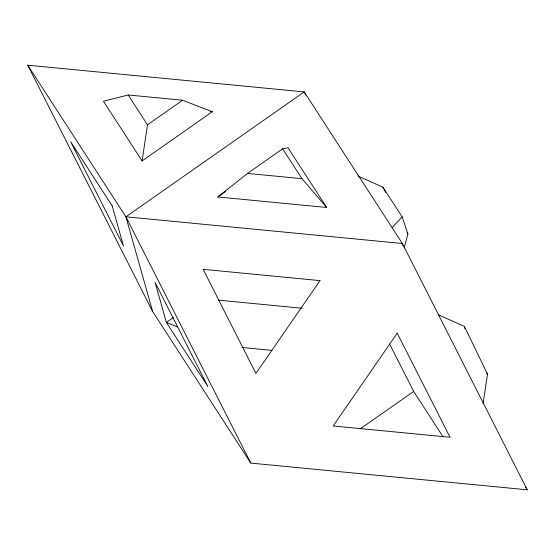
<?xml version="1.0" encoding="UTF-8"?>
<svg xmlns="http://www.w3.org/2000/svg" width="555" height="555" viewBox="0 0 555 555"><rect width="100%" height="100%" fill="white"/><g stroke="black" fill="none" stroke-linecap="round" stroke-linejoin="round"><path stroke-width="0.83" d="M142.101 160.922L147.491 124.826L128.163 94.974L103.452 101.225L142.101 160.922L212.315 111.749L182.595 100.24L128.163 94.974M483.065 403.534L487.498 374.23L464.382 326.389L438.499 314.858M404.165 247.912L407.897 233.926L402.188 216.943L382.867 187.097L357.871 176.095M392.094 227.612L402.188 216.943M217.803 196.949L247.523 173.424L282.634 148.83L288.017 147.776L326.673 207.473L217.803 196.949L225.607 191.489M173.368 317.543L166.375 322.448L207.861 386.516L155.088 282.419L166.375 322.448L177.565 326.93M147.491 124.826L182.595 100.24M152.632 311.501L125.909 216.79L304.209 91.908L402.368 243.499L527.25 489.801L250.791 463.092L152.632 311.501L27.75 65.199L304.209 91.908L305.777 94.995M360.139 428.918L413.669 391.455L389.631 344.017M210.602 111.583L212.315 111.749M247.523 173.424L301.962 178.682L326.673 207.473M27.75 65.199L125.909 216.79L402.368 243.499L403.076 245.99M218.67 300.179L302.059 308.233M241.911 347.472L271.978 350.378M486.575 372.807L487.498 374.23M525.37 486.901L527.25 489.801M282.634 148.83L301.962 178.682M413.669 391.455L443.036 436.806M382.867 187.097L385.69 192.384M407.086 232.42L407.897 233.926M125.909 216.79L250.791 463.092M464.382 326.389L464.903 328.844M319.992 280.622L255.924 373.432L203.151 269.328L319.992 280.622M397.234 333.16L333.166 425.969L450.015 437.264L397.234 333.16M112.159 205.843L70.672 141.775L123.453 245.872L112.159 205.843"/></g></svg>
